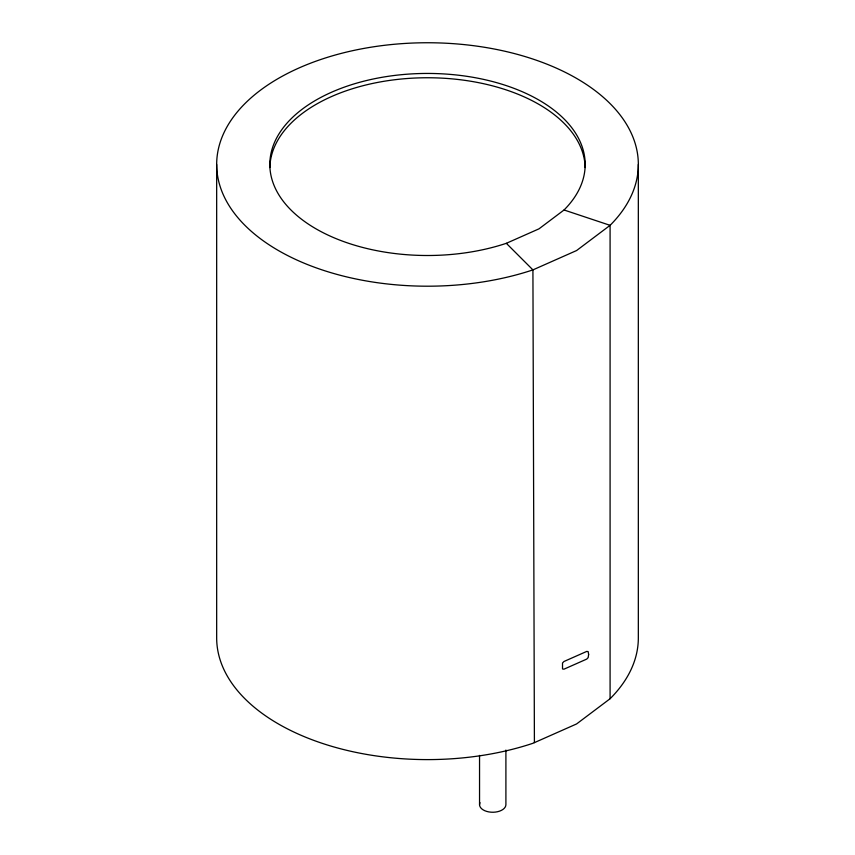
<?xml version="1.0" encoding="UTF-8"?>
<svg xmlns="http://www.w3.org/2000/svg" width="855" height="855" viewBox="0 0 855 855"><rect width="100%" height="100%" fill="white"/><g stroke="black" fill="none" stroke-linecap="round" stroke-linejoin="round"><path stroke-width="1.28" d="M564.043 209.988L538.992 228.841L506.331 243.312A157.673 91.025 0 0 1 272.221 180.277A157.673 91.025 0 0 1 454.881 74.823A157.673 91.025 0 0 1 564.043 209.988L610.085 225.335L610.085 698.738L576.58 723.95L532.922 743.294A210.832 121.72 0 0 1 216.668 637.873L216.668 164.47M506.331 243.312L532.922 269.891L534.407 742.632M638.332 164.47L638.332 637.873A210.832 121.72 0 0 1 610.085 698.738M505.904 750.07L505.904 804.641A13.178 7.61 0 0 1 491.005 812.186A13.178 7.61 0 0 1 479.997 802.674M479.548 755.393L479.548 804.641M269.849 167.537A157.673 91.025 0 0 1 427.5 77.752A157.673 91.025 0 0 1 585.151 167.537M588.646 654.374L588.155 657.623L586.744 659.087L563.979 669.176L562.515 668.952L562.515 662.988L563.979 661.492L586.744 651.414L588.133 651.606L588.646 654.374M610.085 225.335L576.58 250.547L532.922 269.891A210.832 121.72 0 0 1 219.874 185.61A210.832 121.72 0 0 1 464.115 44.599A210.832 121.72 0 0 1 610.085 225.335"/></g></svg>
